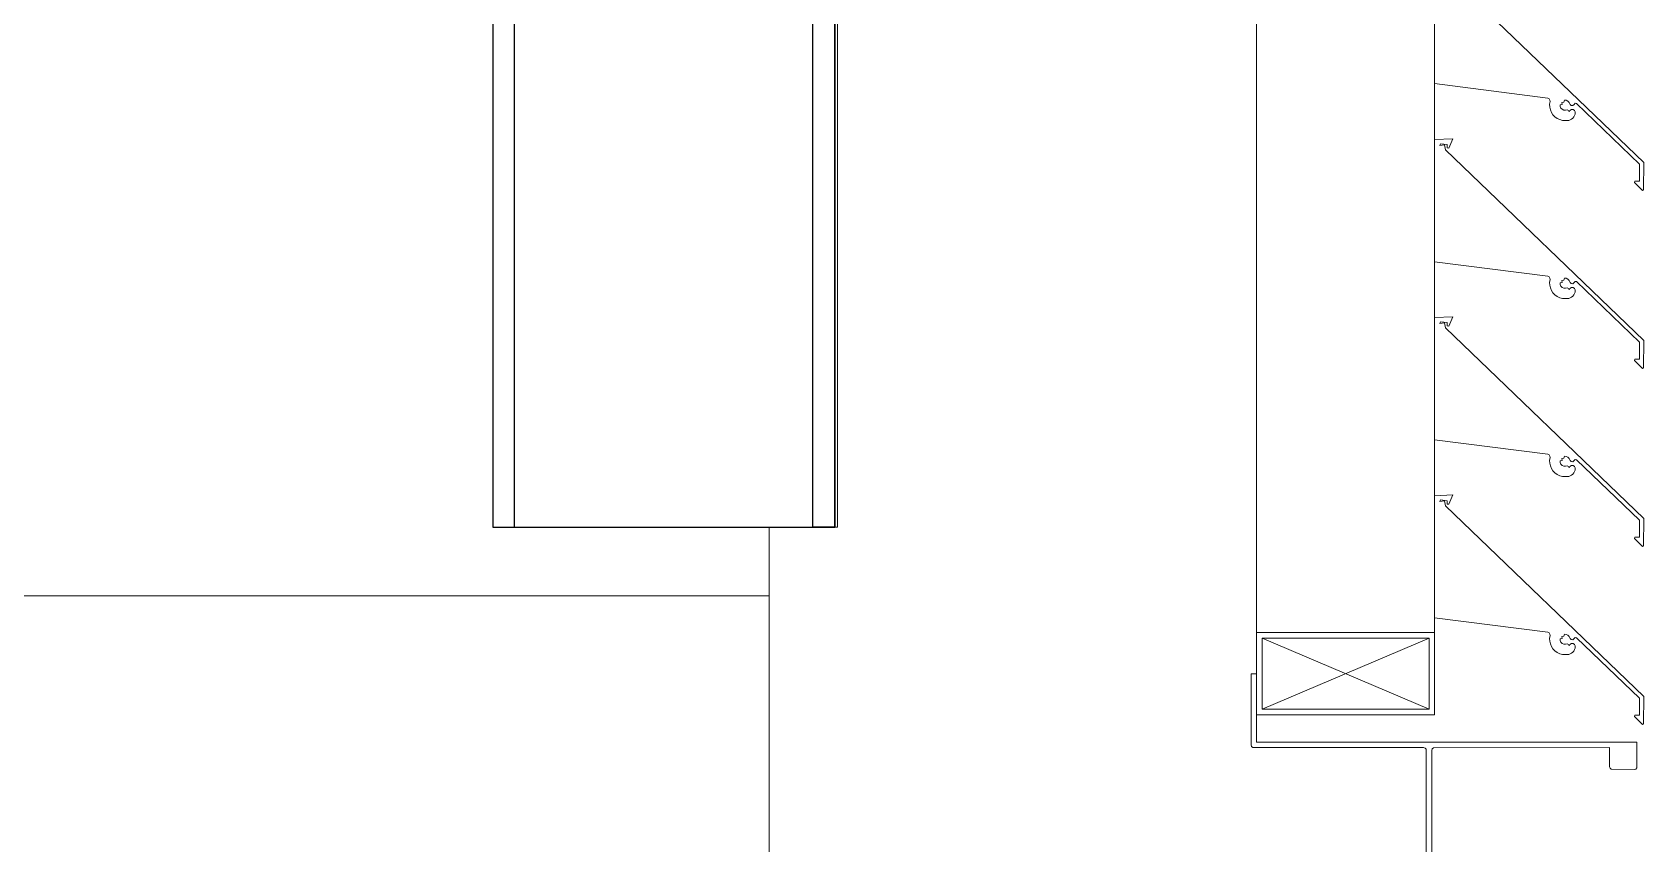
# Model space of a CAD drawing. Header units: millimetres. Extents: x -220592 to 404889, y -217665 to 38245.
# Drawn here: x 36305 to 36894, y -30106 to -29810 of the extents above; entities that cross this region are included whole.
import ezdxf

# ---------------------------------------------------------------- set-up
doc = ezdxf.new("R2010")
doc.units = ezdxf.units.MM
doc.set_wipeout_variables(frame=1)
doc.linetypes.add('XKITLINE00', pattern=[0])
for name, color, linetype in [('000 - 0_HIDE_OBJ_FRAMING_DEF_SUB_1', 7, 'Continuous'), ('000 - STRUCTURE_STEEL_FRAMING_SUB_COLOR_1', 7, 'Continuous'), ('000 - STRUCTURE_STEEL_FRAMING_SUB_COLOR_2', 7, 'Continuous'), ('000 - STRUCTURE_STEEL_FRAMING_WIPEOUT_', 7, 'Continuous')]:
    doc.layers.add(name, color=color, linetype=linetype)
doc.layers.add('Part', color=7, linetype='Continuous', lineweight=0)

# ---------------------------------------------------------------- blocks, each defined once
blk = doc.blocks.new('*A14906')
at = {"layer": 'Part', "color": 7, "linetype": 'XKITLINE00', "lineweight": 0}
for p, q in [((-82.318045, 214.556249), (-82.318045, 227.756135)), ((-81.668045, 216.356131), (-81.668045, 216.560427)), ((-81.668045, 215.706131), (-81.668045, 215.910427)), ((-81.668045, 215.056131), (-81.668045, 215.260427)), ((-81.668045, 214.556249), (-81.668045, 214.610427))]:
    blk.add_line(p, q, dxfattribs=at)
blk = doc.blocks.new('*A14919')
at = {"layer": 'Part', "color": 7, "linetype": 'XKITLINE00', "lineweight": 0}
for p, q in [((-82.318264, 214.406135), (-82.338264, 214.406132)), ((-82.338264, 214.406132), (-82.338218, 214.146132)), ((-82.31822, 214.156135), (-82.318264, 214.406135)), ((-82.338218, 214.146132), (-82.336532, 214.140576)), ((-82.336532, 214.140576), (-82.332043, 214.136894)), ((-82.332043, 214.136894), (-81.708216, 214.136241)), ((-80.92822, 214.156378), (-82.31822, 214.156135)), ((-81.708216, 214.136241), (-81.70266, 214.134557)), ((-81.70266, 214.134557), (-81.698977, 214.13007)), ((-81.678215, 214.126247), (-81.67653, 214.131803)), ((-81.67653, 214.131803), (-81.672043, 214.135487)), ((-81.672043, 214.135487), (-81.028216, 214.13636)), ((-81.028216, 214.13636), (-81.028204, 214.06636)), ((-80.928965, 214.062551), (-80.92822, 214.156378)), ((-81.698977, 214.13007), (-81.698215, 214.126243)), ((-81.698051, 213.186243), (-81.698215, 214.126243)), ((-81.677289, 213.18242), (-81.678215, 214.126247)), ((-81.028204, 214.06636), (-81.026518, 214.060805)), ((-81.026518, 214.060805), (-81.022029, 214.057122)), ((-81.022029, 214.057122), (-80.938203, 214.056376)), ((-80.938203, 214.056376), (-80.932647, 214.058062)), ((-80.932647, 214.058062), (-80.928965, 214.062551)), ((-81.027301, 213.250187), (-81.028049, 213.17636)), ((-81.023618, 213.254676), (-81.027301, 213.250187)), ((-81.018063, 213.256362), (-81.023618, 213.254676)), ((-80.934236, 213.255615), (-81.018063, 213.256362)), ((-80.929747, 213.251933), (-80.934236, 213.255615)), ((-80.928061, 213.246378), (-80.929747, 213.251933)), ((-80.928045, 213.156378), (-80.928061, 213.246378)), ((-82.337287, 213.169959), (-82.338002, 212.906132)), ((-82.333604, 213.174447), (-82.337287, 213.169959)), ((-82.328049, 213.176133), (-82.333604, 213.174447)), ((-81.704222, 213.177003), (-82.328049, 213.176133)), ((-82.318045, 213.156135), (-80.928045, 213.156378)), ((-82.318002, 212.906135), (-82.318045, 213.156135)), ((-81.699735, 213.180687), (-81.704222, 213.177003)), ((-81.698051, 213.186243), (-81.699735, 213.180687)), ((-81.673605, 213.177933), (-81.677289, 213.18242)), ((-81.668049, 213.176248), (-81.673605, 213.177933)), ((-81.028049, 213.17636), (-81.668049, 213.176248)), ((-82.338002, 212.906132), (-82.318002, 212.906135))]:
    blk.add_line(p, q, dxfattribs=at)
blk = doc.blocks.new('*A14921')
at = {"layer": 'Part', "color": 7, "linetype": 'XKITLINE00', "lineweight": 0}
for p, q in [((-81.668045, 214.556249), (-82.318045, 214.556249)), ((-82.318045, 214.556249), (-82.318045, 214.256249)), ((-81.668045, 214.256249), (-81.668045, 214.556249)), ((-82.298045, 214.276249), (-81.688045, 214.536249)), ((-82.298045, 214.536249), (-81.688045, 214.276249)), ((-82.298045, 214.276249), (-82.298045, 214.536249)), ((-82.298045, 214.536249), (-81.688045, 214.536249)), ((-81.688045, 214.536249), (-81.688045, 214.276249)), ((-82.318045, 214.256249), (-81.668045, 214.256249)), ((-81.688045, 214.276249), (-82.298045, 214.276249))]:
    blk.add_line(p, q, dxfattribs=at)
blk = doc.blocks.new('*A14938')
at = {"layer": 'Part', "color": 7, "linetype": 'XKITLINE00', "lineweight": 0}
for p, q in [((-81.668236, 217.006123), (-81.668243, 216.560453)), ((-81.60055, 217.008745), (-81.668236, 217.006123)), ((-81.648356, 216.984428), (-81.64632, 216.991001)), ((-81.63134, 216.987332), (-81.648356, 216.984428)), ((-81.64632, 216.991001), (-81.621337, 216.987861)), ((-81.628443, 216.968789), (-81.63134, 216.987332)), ((-80.903321, 216.272543), (-81.628443, 216.968789)), ((-81.621337, 216.987861), (-81.621208, 216.97567)), ((-81.621208, 216.97567), (-81.616085, 216.975258)), ((-81.616085, 216.975258), (-81.60055, 217.008745)), ((-81.668243, 216.560453), (-81.254237, 216.507423)), ((-81.254237, 216.507423), (-81.249162, 216.505233)), ((-81.249162, 216.505233), (-81.246025, 216.500681)), ((-81.245786, 216.495159), (-81.247272, 216.485025)), ((-81.246025, 216.500681), (-81.245786, 216.495159)), ((-81.202743, 216.491791), (-81.195578, 216.492735)), ((-81.201573, 216.484731), (-81.202743, 216.491791)), ((-81.195578, 216.492735), (-81.193256, 216.500125)), ((-81.193256, 216.500125), (-81.186584, 216.499703)), ((-81.186584, 216.499703), (-81.180508, 216.496913)), ((-81.180508, 216.496913), (-81.175841, 216.492126)), ((-81.175841, 216.492126), (-81.172727, 216.484553)), ((-81.158186, 216.484044), (-81.154531, 216.488671)), ((-81.154531, 216.488671), (-81.149372, 216.487579)), ((-81.149372, 216.487579), (-80.918356, 216.266176)), ((-81.247272, 216.485025), (-81.246897, 216.474789)), ((-81.246897, 216.474789), (-81.244674, 216.46479)), ((-81.244674, 216.46479), (-81.240676, 216.45536)), ((-81.240676, 216.45536), (-81.235036, 216.44681)), ((-81.235036, 216.44681), (-81.22794, 216.439423)), ((-81.22794, 216.439423), (-81.219624, 216.433445)), ((-81.219624, 216.433445), (-81.210361, 216.429072)), ((-81.210361, 216.429072), (-81.20046, 216.426449)), ((-81.209279, 216.483625), (-81.201573, 216.484731)), ((-81.20871, 216.477141), (-81.209279, 216.483625)), ((-81.205908, 216.471267), (-81.20871, 216.477141)), ((-81.201226, 216.466745), (-81.205908, 216.471267)), ((-81.195258, 216.464147), (-81.201226, 216.466745)), ((-81.188758, 216.463803), (-81.195258, 216.464147)), ((-81.18284, 216.464708), (-81.188758, 216.463803)), ((-81.178029, 216.462301), (-81.18284, 216.464708)), ((-81.175999, 216.45732), (-81.178029, 216.462301)), ((-81.173057, 216.462792), (-81.175999, 216.45732)), ((-81.1679, 216.46601), (-81.173057, 216.462792)), ((-81.172727, 216.484553), (-81.168544, 216.480396)), ((-81.172219, 216.428117), (-81.167149, 216.430857)), ((-81.168544, 216.480396), (-81.16265, 216.48019)), ((-81.161823, 216.465998), (-81.1679, 216.46601)), ((-81.167149, 216.430857), (-81.162695, 216.434515)), ((-81.162695, 216.434515), (-81.159024, 216.438958)), ((-81.16265, 216.48019), (-81.158186, 216.484044)), ((-81.156679, 216.462761), (-81.161823, 216.465998)), ((-81.159024, 216.438958), (-81.15627, 216.444021)), ((-81.154039, 216.457287), (-81.156679, 216.462761)), ((-81.15627, 216.444021), (-81.154535, 216.449517)), ((-81.154535, 216.449517), (-81.154039, 216.457287)), ((-81.20046, 216.426449), (-81.190247, 216.425664)), ((-81.190247, 216.425664), (-81.183448, 216.425762)), ((-81.183448, 216.425762), (-81.17772, 216.426398)), ((-81.17772, 216.426398), (-81.172219, 216.428117)), ((-80.918356, 216.266176), (-80.918699, 216.20483)), ((-80.903874, 216.173392), (-80.903321, 216.272543)), ((-80.936119, 216.204733), (-80.937204, 216.199812)), ((-80.937204, 216.199812), (-80.908555, 216.170923)), ((-80.918699, 216.20483), (-80.936119, 216.204733)), ((-80.908555, 216.170923), (-80.903874, 216.173392))]:
    blk.add_line(p, q, dxfattribs=at)
blk = doc.blocks.new('*A14939')
at = {"layer": 'Part', "color": 7, "linetype": 'XKITLINE00', "lineweight": 0}
for p, q in [((-81.668236, 216.356123), (-81.668243, 215.910453)), ((-81.60055, 216.358745), (-81.668236, 216.356123)), ((-81.648356, 216.334428), (-81.64632, 216.341001)), ((-81.63134, 216.337332), (-81.648356, 216.334428)), ((-81.64632, 216.341001), (-81.621337, 216.337861)), ((-81.628443, 216.318789), (-81.63134, 216.337332)), ((-80.903321, 215.622543), (-81.628443, 216.318789)), ((-81.621337, 216.337861), (-81.621208, 216.32567)), ((-81.621208, 216.32567), (-81.616085, 216.325258)), ((-81.616085, 216.325258), (-81.60055, 216.358745)), ((-81.668243, 215.910453), (-81.254237, 215.857423)), ((-81.254237, 215.857423), (-81.249162, 215.855233)), ((-81.249162, 215.855233), (-81.246025, 215.850681)), ((-81.245786, 215.845159), (-81.247272, 215.835025)), ((-81.246025, 215.850681), (-81.245786, 215.845159)), ((-81.202743, 215.841791), (-81.195578, 215.842735)), ((-81.201573, 215.834731), (-81.202743, 215.841791)), ((-81.195578, 215.842735), (-81.193256, 215.850125)), ((-81.193256, 215.850125), (-81.186584, 215.849703)), ((-81.186584, 215.849703), (-81.180508, 215.846913)), ((-81.180508, 215.846913), (-81.175841, 215.842126)), ((-81.175841, 215.842126), (-81.172727, 215.834553)), ((-81.247272, 215.835025), (-81.246897, 215.824789)), ((-81.246897, 215.824789), (-81.244674, 215.81479)), ((-81.244674, 215.81479), (-81.240676, 215.80536)), ((-81.240676, 215.80536), (-81.235036, 215.79681)), ((-81.235036, 215.79681), (-81.22794, 215.789423)), ((-81.22794, 215.789423), (-81.219624, 215.783445)), ((-81.219624, 215.783445), (-81.210361, 215.779072)), ((-81.209279, 215.833625), (-81.201573, 215.834731)), ((-81.20871, 215.827141), (-81.209279, 215.833625)), ((-81.205908, 215.821267), (-81.20871, 215.827141)), ((-81.201226, 215.816745), (-81.205908, 215.821267)), ((-81.195258, 215.814147), (-81.201226, 215.816745)), ((-81.188758, 215.813803), (-81.195258, 215.814147)), ((-81.18284, 215.814708), (-81.188758, 215.813803)), ((-81.178029, 215.812301), (-81.18284, 215.814708)), ((-81.175999, 215.80732), (-81.178029, 215.812301)), ((-81.173057, 215.812792), (-81.175999, 215.80732)), ((-81.1679, 215.81601), (-81.173057, 215.812792)), ((-81.172727, 215.834553), (-81.168544, 215.830396)), ((-81.172219, 215.778117), (-81.167149, 215.780857)), ((-81.168544, 215.830396), (-81.16265, 215.83019)), ((-81.161823, 215.815998), (-81.1679, 215.81601)), ((-81.167149, 215.780857), (-81.162695, 215.784515)), ((-81.162695, 215.784515), (-81.159024, 215.788958)), ((-81.16265, 215.83019), (-81.158186, 215.834044)), ((-81.156679, 215.812761), (-81.161823, 215.815998)), ((-81.159024, 215.788958), (-81.15627, 215.794021)), ((-81.158186, 215.834044), (-81.154531, 215.838671)), ((-81.154039, 215.807287), (-81.156679, 215.812761)), ((-81.15627, 215.794021), (-81.154535, 215.799517)), ((-81.154535, 215.799517), (-81.154039, 215.807287)), ((-81.154531, 215.838671), (-81.149372, 215.837579)), ((-81.149372, 215.837579), (-80.918356, 215.616176)), ((-81.210361, 215.779072), (-81.20046, 215.776449)), ((-81.20046, 215.776449), (-81.190247, 215.775664)), ((-81.190247, 215.775664), (-81.183448, 215.775762)), ((-81.183448, 215.775762), (-81.17772, 215.776398)), ((-81.17772, 215.776398), (-81.172219, 215.778117)), ((-80.918356, 215.616176), (-80.918699, 215.55483)), ((-80.903874, 215.523392), (-80.903321, 215.622543)), ((-80.936119, 215.554733), (-80.937204, 215.549812)), ((-80.937204, 215.549812), (-80.908555, 215.520923)), ((-80.918699, 215.55483), (-80.936119, 215.554733)), ((-80.908555, 215.520923), (-80.903874, 215.523392))]:
    blk.add_line(p, q, dxfattribs=at)
blk = doc.blocks.new('*A14940')
at = {"layer": 'Part', "color": 7, "linetype": 'XKITLINE00', "lineweight": 0}
for p, q in [((-81.668236, 215.706123), (-81.668243, 215.260453)), ((-81.60055, 215.708745), (-81.668236, 215.706123)), ((-81.648356, 215.684428), (-81.64632, 215.691001)), ((-81.63134, 215.687332), (-81.648356, 215.684428)), ((-81.64632, 215.691001), (-81.621337, 215.687861)), ((-81.628443, 215.668789), (-81.63134, 215.687332)), ((-80.903321, 214.972543), (-81.628443, 215.668789)), ((-81.621337, 215.687861), (-81.621208, 215.67567)), ((-81.621208, 215.67567), (-81.616085, 215.675258)), ((-81.616085, 215.675258), (-81.60055, 215.708745)), ((-81.668243, 215.260453), (-81.254237, 215.207423)), ((-81.254237, 215.207423), (-81.249162, 215.205233)), ((-81.249162, 215.205233), (-81.246025, 215.200681)), ((-81.245786, 215.195159), (-81.247272, 215.185025)), ((-81.246025, 215.200681), (-81.245786, 215.195159)), ((-81.202743, 215.191791), (-81.195578, 215.192735)), ((-81.201573, 215.184731), (-81.202743, 215.191791)), ((-81.195578, 215.192735), (-81.193256, 215.200125)), ((-81.193256, 215.200125), (-81.186584, 215.199703)), ((-81.186584, 215.199703), (-81.180508, 215.196913)), ((-81.180508, 215.196913), (-81.175841, 215.192126)), ((-81.175841, 215.192126), (-81.172727, 215.184553)), ((-81.247272, 215.185025), (-81.246897, 215.174789)), ((-81.246897, 215.174789), (-81.244674, 215.16479)), ((-81.244674, 215.16479), (-81.240676, 215.15536)), ((-81.240676, 215.15536), (-81.235036, 215.14681)), ((-81.235036, 215.14681), (-81.22794, 215.139423)), ((-81.22794, 215.139423), (-81.219624, 215.133445)), ((-81.219624, 215.133445), (-81.210361, 215.129072)), ((-81.209279, 215.183625), (-81.201573, 215.184731)), ((-81.20871, 215.177141), (-81.209279, 215.183625)), ((-81.205908, 215.171267), (-81.20871, 215.177141)), ((-81.201226, 215.166745), (-81.205908, 215.171267)), ((-81.195258, 215.164147), (-81.201226, 215.166745)), ((-81.188758, 215.163803), (-81.195258, 215.164147)), ((-81.18284, 215.164708), (-81.188758, 215.163803)), ((-81.178029, 215.162301), (-81.18284, 215.164708)), ((-81.175999, 215.15732), (-81.178029, 215.162301)), ((-81.173057, 215.162792), (-81.175999, 215.15732)), ((-81.1679, 215.16601), (-81.173057, 215.162792)), ((-81.172727, 215.184553), (-81.168544, 215.180396)), ((-81.168544, 215.180396), (-81.16265, 215.18019)), ((-81.161823, 215.165998), (-81.1679, 215.16601)), ((-81.167149, 215.130857), (-81.162695, 215.134515)), ((-81.162695, 215.134515), (-81.159024, 215.138958)), ((-81.16265, 215.18019), (-81.158186, 215.184044)), ((-81.156679, 215.162761), (-81.161823, 215.165998)), ((-81.159024, 215.138958), (-81.15627, 215.144021)), ((-81.158186, 215.184044), (-81.154531, 215.188671)), ((-81.154039, 215.157287), (-81.156679, 215.162761)), ((-81.15627, 215.144021), (-81.154535, 215.149517)), ((-81.154535, 215.149517), (-81.154039, 215.157287)), ((-81.154531, 215.188671), (-81.149372, 215.187579)), ((-81.149372, 215.187579), (-80.918356, 214.966176)), ((-81.210361, 215.129072), (-81.20046, 215.126449)), ((-81.20046, 215.126449), (-81.190247, 215.125664)), ((-81.190247, 215.125664), (-81.183448, 215.125762)), ((-81.183448, 215.125762), (-81.17772, 215.126398)), ((-81.17772, 215.126398), (-81.172219, 215.128117)), ((-81.172219, 215.128117), (-81.167149, 215.130857)), ((-80.918356, 214.966176), (-80.918699, 214.90483)), ((-80.903874, 214.873392), (-80.903321, 214.972543)), ((-80.936119, 214.904733), (-80.937204, 214.899812)), ((-80.937204, 214.899812), (-80.908555, 214.870923)), ((-80.918699, 214.90483), (-80.936119, 214.904733)), ((-80.908555, 214.870923), (-80.903874, 214.873392))]:
    blk.add_line(p, q, dxfattribs=at)
blk = doc.blocks.new('*A14941')
at = {"layer": 'Part', "color": 7, "linetype": 'XKITLINE00', "lineweight": 0}
for p, q in [((-81.668236, 215.056123), (-81.668243, 214.610453)), ((-81.60055, 215.058745), (-81.668236, 215.056123)), ((-81.648356, 215.034428), (-81.64632, 215.041001)), ((-81.63134, 215.037332), (-81.648356, 215.034428)), ((-81.64632, 215.041001), (-81.621337, 215.037861)), ((-81.628443, 215.018789), (-81.63134, 215.037332)), ((-80.903321, 214.322543), (-81.628443, 215.018789)), ((-81.621337, 215.037861), (-81.621208, 215.02567)), ((-81.621208, 215.02567), (-81.616085, 215.025258)), ((-81.616085, 215.025258), (-81.60055, 215.058745)), ((-81.668243, 214.610453), (-81.254237, 214.557423)), ((-81.254237, 214.557423), (-81.249162, 214.555233)), ((-81.249162, 214.555233), (-81.246025, 214.550681)), ((-81.245786, 214.545159), (-81.247272, 214.535025)), ((-81.246025, 214.550681), (-81.245786, 214.545159)), ((-81.195578, 214.542735), (-81.193256, 214.550125)), ((-81.193256, 214.550125), (-81.186584, 214.549703)), ((-81.186584, 214.549703), (-81.180508, 214.546913)), ((-81.180508, 214.546913), (-81.175841, 214.542126)), ((-81.247272, 214.535025), (-81.246897, 214.524789)), ((-81.246897, 214.524789), (-81.244674, 214.51479)), ((-81.244674, 214.51479), (-81.240676, 214.50536)), ((-81.240676, 214.50536), (-81.235036, 214.49681)), ((-81.235036, 214.49681), (-81.22794, 214.489423)), ((-81.22794, 214.489423), (-81.219624, 214.483445)), ((-81.209279, 214.533625), (-81.201573, 214.534731)), ((-81.20871, 214.527141), (-81.209279, 214.533625)), ((-81.205908, 214.521267), (-81.20871, 214.527141)), ((-81.201226, 214.516745), (-81.205908, 214.521267)), ((-81.202743, 214.541791), (-81.195578, 214.542735)), ((-81.201573, 214.534731), (-81.202743, 214.541791)), ((-81.195258, 214.514147), (-81.201226, 214.516745)), ((-81.188758, 214.513803), (-81.195258, 214.514147)), ((-81.18284, 214.514708), (-81.188758, 214.513803)), ((-81.178029, 214.512301), (-81.18284, 214.514708)), ((-81.175999, 214.50732), (-81.178029, 214.512301)), ((-81.173057, 214.512792), (-81.175999, 214.50732)), ((-81.175841, 214.542126), (-81.172727, 214.534553)), ((-81.1679, 214.51601), (-81.173057, 214.512792)), ((-81.172727, 214.534553), (-81.168544, 214.530396)), ((-81.168544, 214.530396), (-81.16265, 214.53019)), ((-81.161823, 214.515998), (-81.1679, 214.51601)), ((-81.162695, 214.484515), (-81.159024, 214.488958)), ((-81.16265, 214.53019), (-81.158186, 214.534044)), ((-81.156679, 214.512761), (-81.161823, 214.515998)), ((-81.159024, 214.488958), (-81.15627, 214.494021)), ((-81.158186, 214.534044), (-81.154531, 214.538671)), ((-81.154039, 214.507287), (-81.156679, 214.512761)), ((-81.15627, 214.494021), (-81.154535, 214.499517)), ((-81.154535, 214.499517), (-81.154039, 214.507287)), ((-81.154531, 214.538671), (-81.149372, 214.537579)), ((-81.149372, 214.537579), (-80.918356, 214.316176)), ((-81.219624, 214.483445), (-81.210361, 214.479072)), ((-81.210361, 214.479072), (-81.20046, 214.476449)), ((-81.20046, 214.476449), (-81.190247, 214.475664)), ((-81.190247, 214.475664), (-81.183448, 214.475762)), ((-81.183448, 214.475762), (-81.17772, 214.476398)), ((-81.17772, 214.476398), (-81.172219, 214.478117)), ((-81.172219, 214.478117), (-81.167149, 214.480857)), ((-81.167149, 214.480857), (-81.162695, 214.484515)), ((-80.918356, 214.316176), (-80.918699, 214.25483)), ((-80.903874, 214.223392), (-80.903321, 214.322543)), ((-80.936119, 214.254733), (-80.937204, 214.249812)), ((-80.937204, 214.249812), (-80.908555, 214.220923)), ((-80.918699, 214.25483), (-80.936119, 214.254733)), ((-80.908555, 214.220923), (-80.903874, 214.223392))]:
    blk.add_line(p, q, dxfattribs=at)
blk = doc.blocks.new('*A13471')
at = {"layer": '000 - 0_HIDE_OBJ_FRAMING_DEF_SUB_1', "color": 7, "linetype": 'XKITLINE00', "lineweight": 0}
blk.add_line((-83.063215, 212.190805), (-83.063212, 214.940805), dxfattribs=at)
blk = doc.blocks.new('*A13472')
at = {"layer": '000 - 0_HIDE_OBJ_FRAMING_DEF_SUB_1', "color": 7, "linetype": 'XKITLINE00', "lineweight": 0}
blk.add_line((-83.063349, 214.690805), (-83.063349, 214.940805), dxfattribs=at)
blk = doc.blocks.new('*A14915')
at = {"layer": '000 - 0_HIDE_OBJ_FRAMING_DEF_SUB_1', "color": 7, "linetype": 'XKITLINE00', "lineweight": 0}
for p, q in [((-87.063349, 214.690805), (-83.063349, 214.690805)), ((-87.063349, 212.690805), (-87.063349, 214.690805)), ((-83.063349, 214.690805), (-83.063349, 212.690805)), ((-83.063349, 212.690805), (-87.063349, 212.690805))]:
    blk.add_line(p, q, dxfattribs=at)
blk = doc.blocks.new('*A14917')
at = {"layer": '000 - 0_HIDE_OBJ_FRAMING_DEF_SUB_1', "color": 7, "linetype": 'XKITLINE00', "lineweight": 0}
for p, q in [((-83.983213, 214.940805), (-83.983213, 242.190805)), ((-82.893213, 214.940805), (-82.893213, 242.190805)), ((-82.813213, 214.940805), (-82.813213, 242.190805)), ((-84.063213, 214.940805), (-84.063213, 217.690805)), ((-84.063213, 214.940805), (-82.813213, 214.940805))]:
    blk.add_line(p, q, dxfattribs=at)
blk = doc.blocks.new('W-1-PP18-ST_20260402-011103_LOWER_PL')
at = {"layer": '000 - 0_HIDE_OBJ_FRAMING_DEF_SUB_1', "color": 7, "lineweight": 0, "xscale": 100, "yscale": 100, "zscale": 100}
for name in ['*A13471', '*A13472', '*A14917', '*A14915']:
    blk.add_blockref(name, (17759.3349, -35779.0805), dxfattribs=at)
blk = doc.blocks.new('*U17515')
at = {"color": 7}
blk.add_wipeout([(0, 0), (0, 125), (2725, 125), (2725, 0)], dxfattribs=at).dxf.layer = '000 - STRUCTURE_STEEL_FRAMING_WIPEOUT_'
at = {"layer": '000 - STRUCTURE_STEEL_FRAMING_SUB_COLOR_1', "color": 7}
for points in [[(0, 125), (0, 117), (2725, 117), (2725, 125)], [(0, 0), (0, 8), (2725, 8), (2725, 0)]]:
    blk.add_lwpolyline(points, close=True, dxfattribs=at)
at = {"layer": '000 - STRUCTURE_STEEL_FRAMING_SUB_COLOR_2', "color": 7}
blk.add_lwpolyline([(0, 0), (0, 125), (2725, 125), (2725, 0)], close=True, dxfattribs=at)
blk = doc.blocks.new('W-1-PP18-ST_20260402-014810LOPL_MAIN_ST')
at = {"color": 7, "xscale": -1, "rotation": 270}
blk.add_blockref('*U17515', (9352, -14285), dxfattribs=at)

msp = doc.modelspace()

# ---------------------------------------------------------------- block references
at = {"color": 7, "lineweight": 0, "xscale": 100, "yscale": 100, "zscale": 100}
for name in ['*A14906', '*A14938', '*A14939', '*A14940', '*A14941', '*A14921', '*A14919']:
    msp.add_blockref(name, (44984.4833, -51484.8507), dxfattribs=at)

# ---------------------------------------------------------------- next in the draw order: block references
at = {"layer": 'Defpoints', "color": 7}
msp.add_blockref('W-1-PP18-ST_20260402-011103_LOWER_PL', (27121.4984, -15705.7702), dxfattribs=at)

# ---------------------------------------------------------------- next in the draw order: block references
msp.add_blockref('W-1-PP18-ST_20260402-014810LOPL_MAIN_ST', (27121.4984, -15705.7702), dxfattribs=at)

doc.saveas('drawing.dxf')
